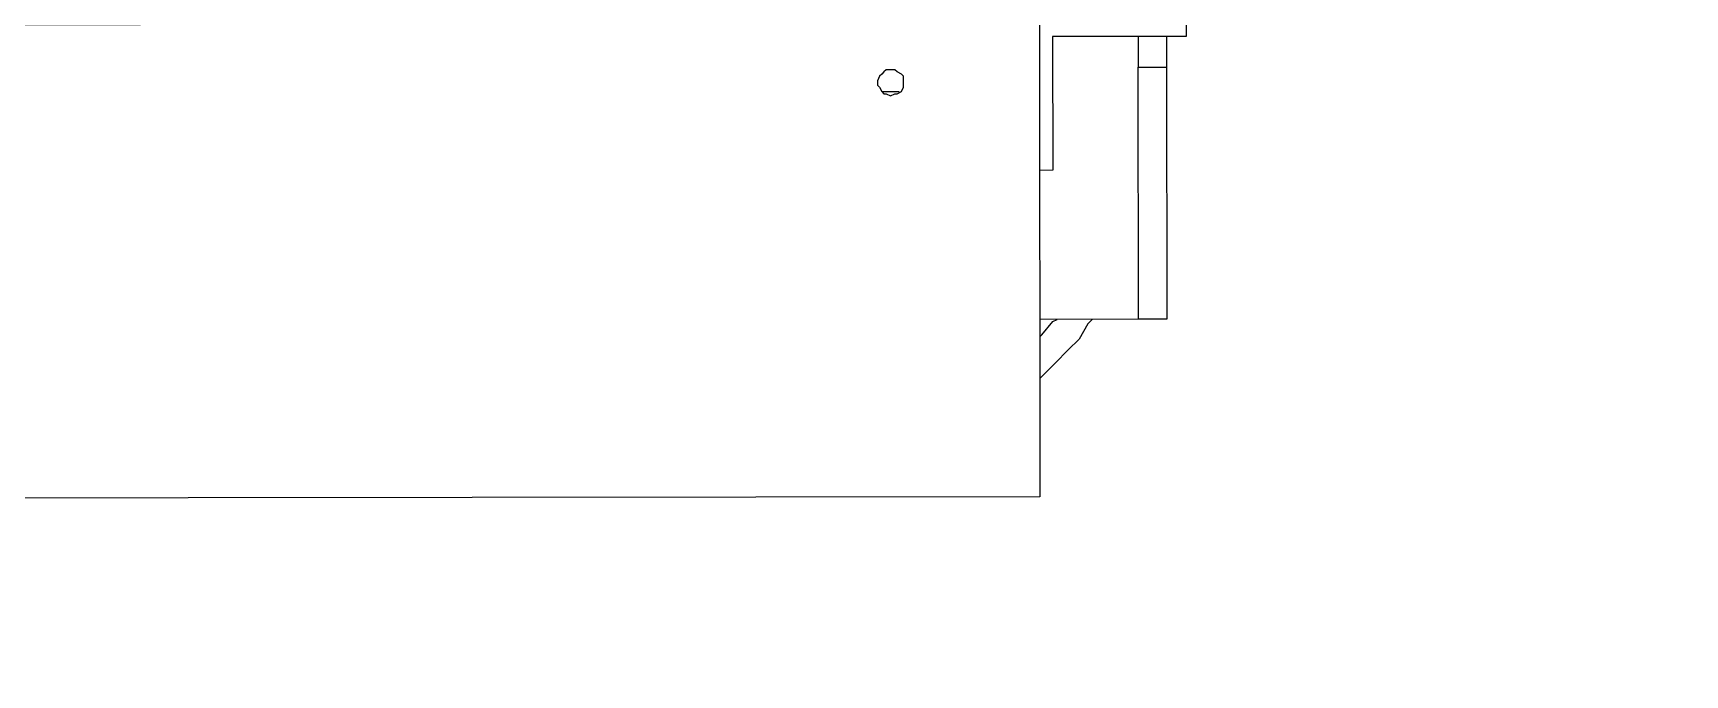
# Model space of a CAD drawing. Header units: feet. Extents: x -99009 to 3252343, y -11094690 to 9035152.
# Drawn here: x 2489859 to 2490418, y -1981238 to -1981021 of the extents above; entities that cross this region are included whole.
import ezdxf

# ---------------------------------------------------------------- set-up
doc = ezdxf.new("R2010")
doc.units = ezdxf.units.FT
doc.layers.add('1', color=1, linetype='Continuous')

# ---------------------------------------------------------------- blocks, each defined once
blk = doc.blocks.new('lEVELLING mACHINE')
at = {"color": 200, "lineweight": 25, "transparency": 33554684}
for points in [[(13271.33, 7724.53), (13271.33, 7564.48), (11447.13, 7564.48), (11447.13, 7724.53)], [(11497.52, 7580.04), (11499, 7580.04), (11499.74, 7580.78), (11500.48, 7581.52), (11501.22, 7582.27), (11501.96, 7583.75), (11501.96, 7585.23), (11501.22, 7585.97), (11500.48, 7587.45), (11499.74, 7588.19), (11499, 7588.19), (11497.52, 7588.93), (11496.03, 7588.19), (11495.29, 7588.19), (11493.81, 7587.45), (11493.07, 7585.97), (11493.07, 7585.23), (11493.07, 7583.75), (11493.07, 7582.27), (11493.81, 7581.52), (11495.29, 7580.78), (11496.03, 7580.04)]]:
    blk.add_lwpolyline(points, close=True, dxfattribs=at)
for points in [[(11429.35, 7664.51), (11430.83, 7665.99), (11433.8, 7671.18), (11437.5, 7674.88), (11441.95, 7679.33), (11445.65, 7683.03), (11447.13, 7684.52)], [(11447.13, 7670.44), (11446.39, 7669.7), (11442.69, 7665.25), (11441.2, 7664.51)], [(11404.16, 7568.93), (11404.16, 7579.3), (11404.16, 7664.51), (11413.79, 7664.51), (11447.13, 7664.51)], [(11413.79, 7664.51), (11413.79, 7579.3), (11404.16, 7579.3)], [(11404.16, 7564.48), (11413.79, 7554.11), (11404.16, 7564.48), (11397.49, 7564.48), (11397.49, 7568.93), (11442.69, 7568.93), (11442.69, 7614.13), (11447.13, 7614.13)], [(11500.48, 7587.45), (11494.55, 7587.45)], [(11413.79, 7568.93), (11413.79, 7579.3)]]:
    blk.add_lwpolyline(points, dxfattribs=at)
blk = doc.blocks.new('A$Cac12730c')
blk.add_blockref('lEVELLING mACHINE', (-11218.13, -5688.95))

msp = doc.modelspace()

# ---------------------------------------------------------------- linework, layer by layer
at = {"layer": '1'}
msp.add_arc((2520410.24778, -1978395.99612), 100000, 84.1346387202, 194.3871675539, dxfattribs=at)

# ---------------------------------------------------------------- block references
at = {"transparency": 33554684, "rotation": 180.0650517140762}
msp.add_blockref('A$Cac12730c', (2490426.6334, -1979141.86212), dxfattribs=at)

doc.saveas('drawing.dxf')
